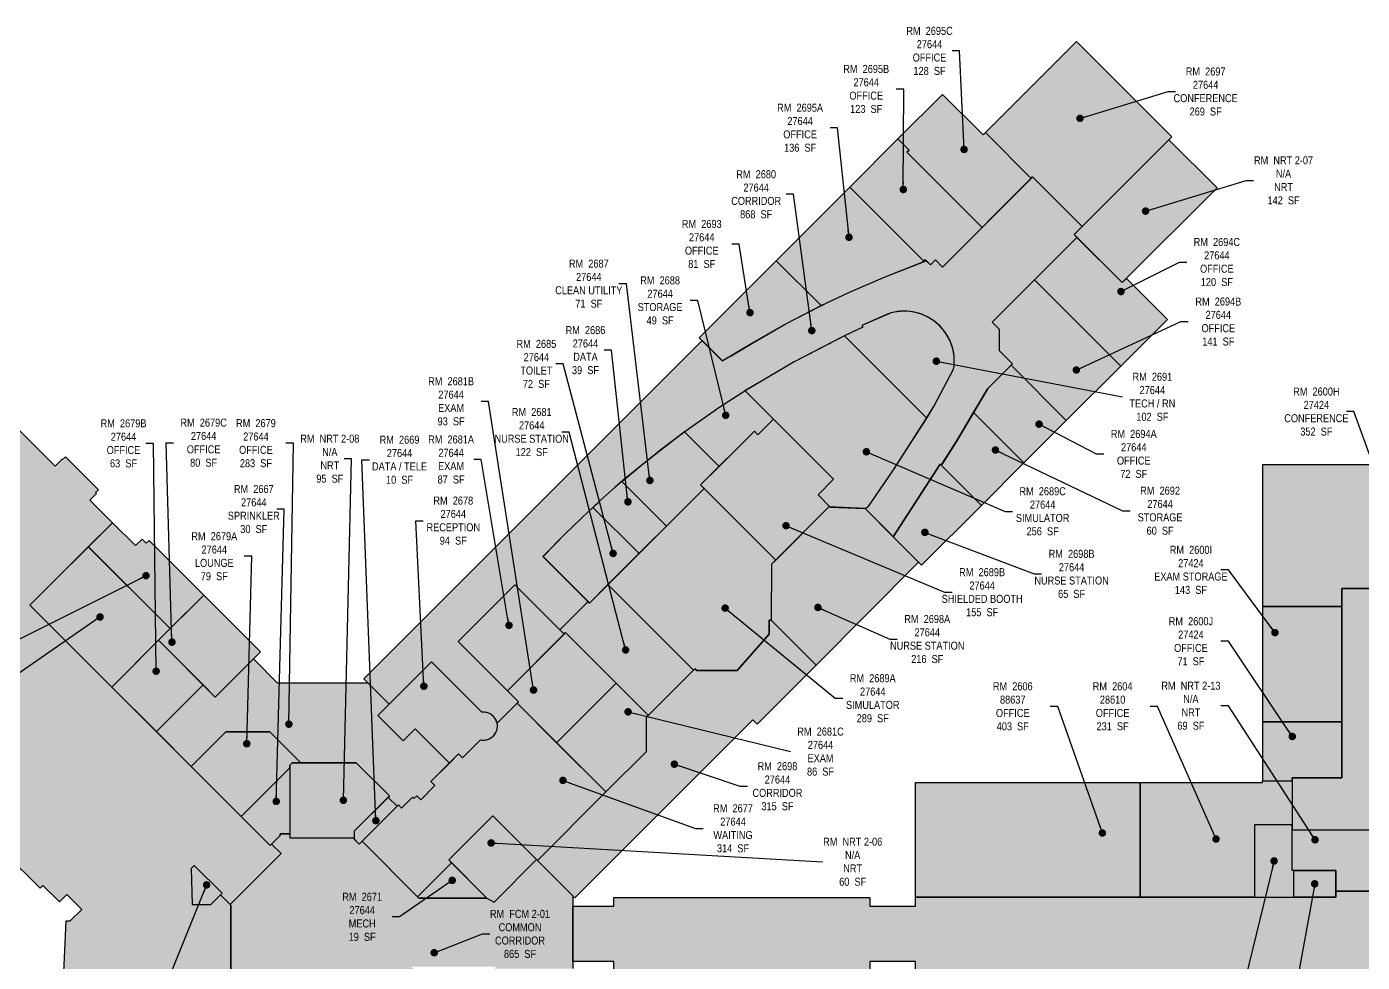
# Model space of a CAD drawing. Header units: inches. Extents: x -4222 to 2607, y 4310 to 7189.
# Drawn here: x -3214 to -1211, y 5786 to 7189 of the extents above; entities that cross this region are included whole.
import ezdxf

# ---------------------------------------------------------------- set-up
doc = ezdxf.new("R2010")
doc.units = ezdxf.units.IN
doc.header["$MEASUREMENT"] = 0
for name, color, linetype in [('0-LABEL', 3, 'Continuous'), ('1-NRT', 200, 'Continuous'), ('1-NRT-PTN', 253, 'Continuous'), ('3-FCM', 190, 'Continuous'), ('3-FCM-PTN', 9, 'Continuous'), ('4-OCC', 6, 'Continuous'), ('4-OCC-PTN', 95, 'Continuous')]:
    doc.layers.add(name, color=color, linetype=linetype)
doc.styles.add('ArialN', font='ARIALN.TTF')
doc.dimstyles.new('AB-120', dxfattribs={"dimscale": 120, "dimtxt": 0.125, "dimasz": 0.09375, "dimexe": 0.0625, "dimexo": 0.125, "dimgap": 0.375, "dimtad": 0, "dimtih": 1, "dimtoh": 1, "dimdec": 4, "dimrnd": 0.0625, "dimzin": 0, "dimdsep": 46, "dimlunit": 4, "dimtxsty": 'ArialN', "dimblk": 'ARCHTICK', "dimcen": 0.09375, "dimclrd": 256, "dimclre": 256, "dimclrt": 256, "dimadec": 0, "dimazin": 0, "dimtfac": 1, "dimtdec": 4, "dimtofl": 0, "dimtmove": 2, "dimatfit": 3, "dimldrblk": 'DOT', "dimfxl": 0, "dimfrac": 2, "dimtolj": 1, "dimtzin": 0, "dimlwd": -1, "dimlwe": -1, "dimarcsym": 0})

# ---------------------------------------------------------------- blocks, each defined once
blk = doc.blocks.new('_ArchTick')
at = {"const_width": 0.15}
blk.add_lwpolyline([(-0.5, -0.5), (0.5, 0.5)], dxfattribs=at)
blk = doc.blocks.new('_Dot')
at = {"lineweight": -2}
blk.add_line((-0.5, 0), (-1, 0), dxfattribs=at)
at = {"const_width": 0.5}
blk.add_lwpolyline([(-0.25, 0, 1), (0.25, 0, 1)], format="xyb", close=True, dxfattribs=at)

msp = doc.modelspace()

# ---------------------------------------------------------------- hatches: boundary and pattern name
at = {"layer": '1-NRT-PTN'}
for points in [[(-1571.3, 6805), (-1429.1, 6947.1), (-1501.3, 7019.2), (-1643.4, 6877.1)], [(-2722.1, 5982.9), (-2669.8, 6035.3), (-2719.6, 6085.1), (-2815.8, 6085.1), (-2819.3, 6081.6), (-2819.3, 5972.4), (-2722.1, 5972.4)], [(-2514.9, 6005.5), (-2581.1, 5939.4), (-2523.8, 5882.2), (-2512.8, 5876.2), (-2449.2, 5939.8)], [(-1182.6, 5892.6), (-1251.2, 5892.6), (-1251.2, 5923.6), (-1316.6, 5923.6), (-1316.6, 5984.3), (-1190.1, 5984.3), (-1190.1, 5935.3), (-1182.6, 5935.3)]]:
    msp.add_hatch(color=256, dxfattribs=at).paths.add_polyline_path(points)
at = {"layer": '3-FCM-PTN'}
msp.add_hatch(color=256, dxfattribs=at).paths.add_polyline_path([(-2394.8, 5776.5), (-2512.5, 5776.5), (-2509.5, 5779.5), (-2637.4, 5779.5), (-2596.8, 5738.9), (-2611.6, 5724), (-2528.5, 5640.8), (-2600.6, 5568.7), (-2677.1, 5645.2), (-2675, 5647.3), (-2729.4, 5701.8), (-2845.3, 5701.8), (-2845.3, 5440.2), (-2907.6, 5502.5), (-2907.6, 5871.5), (-2908.7, 5872.6), (-2832.3, 5948.9), (-2846.5, 5963.2), (-2833.8, 5975.9), (-2833.8, 5978.4), (-2819.3, 5978.4), (-2819.3, 5972.4), (-2724.4, 5972.4), (-2715.1, 5963.2), (-2710.9, 5967.4), (-2625.7, 5882.2), (-2523.8, 5882.2), (-2512.8, 5876.2), (-2449.2, 5939.8), (-2394.8, 5885.4), (-2394.8, 5869.9), (-2394.8, 5786.9)])
h = msp.add_hatch(color=256, dxfattribs=at)
edge = h.paths.add_edge_path()
edge.add_line((-2394.8, 5869.9), (-2333.3, 5869.9))
edge.add_line((-2333.3, 5869.9), (-2333.3, 5882.9))
edge.add_line((-2333.3, 5882.9), (-1949.8, 5882.9))
edge.add_line((-1949.8, 5882.9), (-1949.8, 5869.9))
edge.add_line((-1949.8, 5869.9), (-1881.4, 5869.9))
edge.add_line((-1881.4, 5869.9), (-1881.4, 5883.4))
edge.add_line((-1881.4, 5883.4), (-1251.2, 5883.4))
edge.add_line((-1251.2, 5883.4), (-1251.2, 5892.6))
edge.add_line((-1251.2, 5892.6), (-1182.6, 5892.6))
edge.add_line((-1182.6, 5892.6), (-1182.6, 5883.4))
edge.add_line((-1182.6, 5883.4), (-1185.3, 5883.4))
edge.add_line((-1185.3, 5883.4), (-1185.3, 5782.5))
edge.add_line((-1185.3, 5782.5), (-1185.3, 5529.5))
edge.add_line((-1185.3, 5529.5), (-1190.3, 5529.5))
edge.add_line((-1190.3, 5529.5), (-1190.3, 5332.5))
edge.add_line((-1190.3, 5332.5), (-583.8, 5332.5))
edge.add_line((-583.8, 5332.5), (-583.8, 5225.5))
edge.add_line((-583.8, 5225.5), (-589.8, 5225.5))
edge.add_line((-589.8, 5225.5), (-589.8, 5222.5))
edge.add_line((-589.8, 5222.5), (-643.8, 5222.5))
edge.add_line((-643.8, 5222.5), (-643.8, 5212.5))
edge.add_line((-643.8, 5212.5), (-1286.3, 5212.5))
edge.add_line((-1286.3, 5212.5), (-1286.3, 5528.2))
edge.add_line((-1286.3, 5528.2), (-1291.3, 5528.2))
edge.add_line((-1291.3, 5528.2), (-1291.3, 5755.4))
edge.add_arc((-1313.8, 5751.6), 22.8, 9.5216, 91.3591)
edge.add_line((-1314.3, 5774.4), (-1881.4, 5774.4))
edge.add_line((-1881.4, 5774.4), (-1881.4, 5786.9))
edge.add_line((-1881.4, 5786.9), (-1949.8, 5786.9))
edge.add_line((-1949.8, 5786.9), (-1949.8, 5773.9))
edge.add_line((-1949.8, 5773.9), (-2333.3, 5773.9))
edge.add_line((-2333.3, 5773.9), (-2333.3, 5786.9))
edge.add_line((-2333.3, 5786.9), (-2394.8, 5786.9))
edge.add_line((-2394.8, 5786.9), (-2394.8, 5869.9))
at = {"layer": '4-OCC-PTN'}
for color, points in [(15, [(-1776.3, 7029.8), (-1707.7, 6961.2), (-1705.6, 6963.3), (-1631.4, 6889.1), (-1497, 7023.5), (-1639.9, 7166.3)]), (15, [(-1707.7, 6961.2), (-1776.3, 7029.8), (-1779.9, 7026.3), (-1840.7, 7087.1), (-1907.5, 7020.3), (-1890.9, 7003.7), (-1894.1, 7000.5), (-1781.3, 6887.7)]), (15, [(-1781.3, 6887.7), (-1894.1, 7000.5), (-1890.9, 7003.7), (-1907.5, 7020.3), (-1979.6, 6948.1), (-1869, 6837.5), (-1866.9, 6839.7), (-1858.7, 6831.5), (-1851.3, 6838.9), (-1840.7, 6828.3)]), (15, [(-1705.6, 6963.3), (-1840.7, 6828.3), (-1851.3, 6838.9), (-1858.7, 6831.5), (-1865, 6837.8), (-1926.7, 6813.7), (-1981.3, 6789.9), (-2013.9, 6774.5), (-2019.6, 6771.8), (-2025.3, 6769), (-2076.6, 6742.5), (-2126.8, 6714.1), (-2170.9, 6687.6), (-2201.3, 6718), (-2708.3, 6211), (-2670.4, 6173.1), (-2607.1, 6236.4), (-2531.5, 6160.8, -0.388664), (-2508.5, 6144.2), (-2476.3, 6176.4), (-2566.9, 6266.9), (-2482, 6351.7), (-2414.5, 6284.2), (-2372, 6326.6), (-2439.5, 6394.1), (-2406.2, 6428.6), (-2371.6, 6461.9), (-2358.2, 6473.9), (-2354, 6478.2), (-2331.5, 6498.1), (-2319.3, 6508.6), (-2263.1, 6554.4), (-2232.2, 6577.7), (-2230.1, 6579.2), (-2225.2, 6582.8), (-2174.4, 6618.2), (-2134, 6644.3), (-2063.3, 6685.9), (-1990.6, 6723.6), (-1984.8, 6726.4), (-1960.3, 6737.9), (-1961.6, 6740.6), (-1917.9, 6759.4, -0.546783), (-1824, 6674.9), (-1853.1, 6620.1), (-1866, 6599), (-1914, 6524.3), (-1941, 6484.6), (-1952, 6468.8), (-1956.9, 6466), (-1914.7, 6423.8), (-1844, 6532.5), (-1842.6, 6531.1), (-1840.9, 6533.7), (-1819.4, 6567.9), (-1772.7, 6646.3), (-1735.9, 6683.2), (-1756, 6703.3), (-1755.8, 6735), (-1766.4, 6745.6), (-1639.1, 6872.8), (-1643.4, 6877.1), (-1631.4, 6889.1)]), (15, [(-1979.6, 6948.1), (-2087.8, 6840), (-2089.9, 6837.8), (-2022.5, 6770.4), (-1981.3, 6789.9), (-1926.7, 6813.7), (-1871.1, 6835.4), (-1869, 6837.5)]), (15, [(-1639.1, 6872.8), (-1702.8, 6809.2), (-1573.4, 6679.8), (-1503.4, 6749.8), (-1564.9, 6811.3), (-1571.3, 6805)]), (15, [(-2022.5, 6770.4), (-2089.9, 6837.8), (-2205.5, 6722.2), (-2170.7, 6687.4), (-2157.5, 6695.3), (-2126.6, 6713.7), (-2076.6, 6742.5)]), (15, [(-1573.4, 6679.8), (-1702.8, 6809.2), (-1766.4, 6745.6), (-1755.8, 6735), (-1756, 6703.3), (-1735.9, 6683.2), (-1738, 6681.1), (-1655.1, 6598.1)]), (15, [(-1987.7, 6725), (-2026.9, 6704.8), (-2063.3, 6685.9), (-2098.7, 6665.1), (-2137, 6643.1), (-2094.2, 6600.3), (-2007.2, 6513.3), (-2004, 6510.1), (-2027.3, 6486.8), (-2009, 6468.4), (-1956.9, 6466), (-1952, 6468.8), (-1941, 6484.6), (-1914, 6524.3), (-1864.4, 6601.7)]), (15, [(-1738, 6681.1), (-1655.1, 6598.1), (-1716.6, 6536.6), (-1718.7, 6534.5), (-1794.3, 6610.1), (-1772.7, 6646.3), (-1769.8, 6649.2)]), (15, [(-2136.6, 6642.7), (-2144.1, 6637.7), (-2174.4, 6618.2), (-2225.2, 6582.8), (-2227.6, 6581), (-2175.8, 6529.2), (-2122.8, 6582.2), (-2117.5, 6576.9), (-2094.2, 6600.3)]), (15, [(-1794.3, 6610.1), (-1718.7, 6534.5), (-1782.3, 6470.8), (-1842.6, 6531.1), (-1819.2, 6567.7)]), (15, [(-2027.3, 6486.8), (-2009, 6468.4), (-2011.3, 6468.5), (-2090.8, 6389), (-2203.4, 6501.6), (-2122.8, 6582.2), (-2117.5, 6576.9), (-2094.2, 6600.3), (-2004, 6510.1)]), (15, [(-2254.7, 6439.8), (-2321.6, 6506.7), (-2291.5, 6531.8), (-2263.1, 6554.4), (-2234.6, 6576.3), (-2227.6, 6581), (-2175.8, 6529.2), (-2203.4, 6501.6), (-2198.1, 6496.3)]), (15, [(-1844, 6532.5), (-1782.3, 6470.8), (-1872, 6381.1), (-1914.7, 6423.8)]), (23, [(-1104.3, 6531.5), (-1360.8, 6531.5), (-1360.8, 6319.3), (-1241.8, 6319.3), (-1241.8, 6346.5), (-1104.3, 6346.5)]), (15, [(-2364.9, 6467.9), (-2295.7, 6398.7), (-2254.7, 6439.8), (-2321.6, 6506.7), (-2331.5, 6498.1), (-2354, 6478.2)]), (15, [(-2209.3, 6223.2), (-2211.9, 6225.8), (-2214, 6223.7), (-2342.4, 6352.1), (-2198.1, 6496.3), (-2090.8, 6389), (-2097.1, 6382.7), (-2097.6, 6298.7), (-2100.6, 6298.7), (-2100.8, 6277.8), (-2148.6, 6223.6)]), (15, [(-2364.9, 6467.9), (-2295.7, 6398.7), (-2369.9, 6324.5), (-2439.7, 6394.3), (-2406.2, 6428.6), (-2371.6, 6461.9)]), (15, [(-2097.6, 6298.7), (-2030.3, 6231.4), (-1876.5, 6385.6), (-1956.9, 6466), (-2011.3, 6468.5), (-2097.1, 6382.7)]), (15, [(-2482, 6351.7), (-2408.2, 6277.9), (-2493.1, 6193.1), (-2566.9, 6266.9)]), (15, [(-2342.4, 6352.1), (-2369.9, 6324.5), (-2372, 6326.6), (-2414.5, 6284.2), (-2408.2, 6277.9), (-2406.1, 6280.1), (-2330.2, 6204.2), (-2282.2, 6156.2), (-2279.8, 6158), (-2214, 6223.7)]), (15, [(-2863.1, 6251.3), (-2948.4, 6336.5), (-3016.2, 6268.6), (-2931, 6183.4)]), (23, [(-1241.8, 6346.5), (-1241.8, 6062.5), (-1316.6, 6062.5), (-1316.6, 5984.3), (-1190.1, 5984.3), (-1190.1, 5979.3), (-1120.3, 5979.3), (-1120.3, 5966.6), (-1095.9, 5966.6), (-1095.9, 5891), (-1003.3, 5891), (-1003.3, 6346.5)]), (23, [(-1241.8, 6319.3), (-1360.8, 6319.3), (-1360.8, 6146.3), (-1241.8, 6146.3)]), (15, [(-2448.1, 5938.7), (-2345.5, 6041.3), (-2284.7, 6102.1), (-2284.7, 6154.4), (-2279.8, 6158), (-2211.9, 6225.8), (-2209.3, 6223.2), (-2148.6, 6223.6), (-2100.8, 6277.8), (-2100.6, 6298.7), (-2097.6, 6298.7), (-2030.3, 6231.4), (-2118.6, 6143.1), (-2124.9, 6149.5), (-2391.9, 5882.5)]), (15, [(-3016.2, 6268.6), (-2949.4, 6201.8), (-3019.4, 6131.8), (-3086.3, 6198.6)]), (15, [(-2406.1, 6280.1), (-2330.2, 6204.2), (-2419.3, 6115.1), (-2478.5, 6174.2), (-2476.3, 6176.4), (-2493.1, 6193.1)]), (15, [(-2670.4, 6173.1), (-2701.9, 6204.6), (-2810.2, 6204.6), (-2837.7, 6204.6), (-2873.8, 6240.7), (-2931, 6183.4), (-2949.4, 6201.8), (-3019.4, 6131.8), (-2967.1, 6079.5), (-2915.2, 6131.4), (-2865.7, 6131.6), (-2849.3, 6131.4), (-2803, 6085.1), (-2719.6, 6085.1), (-2669.8, 6035.3), (-2671.9, 6033.1), (-2658.5, 6019.8), (-2656.4, 6021.9), (-2651.7, 6017.2), (-2635.5, 6033.5), (-2633.3, 6031.4), (-2629.1, 6035.6), (-2623.1, 6029.6), (-2601.9, 6050.8), (-2607.9, 6056.8), (-2580.1, 6084.6), (-2631.3, 6135.8), (-2649.2, 6117.9), (-2687.3, 6156.1)]), (15, [(-2284.7, 6154.4), (-2282.2, 6156.2), (-2330.2, 6204.2), (-2419.3, 6115.1), (-2345.5, 6041.3), (-2284.7, 6102.1)]), (15, [(-2849.3, 6131.4), (-2865.7, 6131.6), (-2915.2, 6131.4), (-2967.1, 6079.5), (-2892.1, 6004.5), (-2819.3, 6077.4), (-2819.3, 6081.6), (-2815.8, 6085.1), (-2803, 6085.1)]), (23, [(-1360.8, 6058.1), (-1316.6, 6058.1), (-1316.6, 6062.5), (-1241.8, 6062.5), (-1241.8, 6129.8), (-1241.8, 6137.5), (-1241.8, 6146.3), (-1360.8, 6146.3)]), (15, [(-2819.3, 6077.4), (-2819.3, 5978.4), (-2833.8, 5978.4), (-2833.8, 5975.9), (-2848.7, 5961), (-2892.1, 6004.5)]), (163, [(-1881.4, 6055.5), (-1544.6, 6055.5), (-1544.6, 5883.4), (-1881.4, 5883.4)]), (31, [(-1375.6, 5883.4), (-1544.6, 5883.4), (-1544.6, 6055.5), (-1360.8, 6055.5), (-1360.8, 6058.1), (-1316.6, 6058.1), (-1316.6, 5996.1), (-1316.6, 5992.1), (-1373.1, 5992.1), (-1373.1, 5883.4)]), (15, [(-2671.9, 6033.1), (-2658.5, 6019.8), (-2715.1, 5963.2), (-2722.1, 5970.1), (-2722.1, 5982.9)]), (55, [(-1316.6, 5992.1), (-1373.1, 5992.1), (-1373.1, 5883.4), (-1316.6, 5883.4), (-1314.1, 5883.4), (-1314.1, 5923.6), (-1316.6, 5923.6)]), (15, [(-2576.8, 5935.2), (-2523.8, 5882.2), (-2625.7, 5882.2), (-2627.7, 5884.2)]), (62, [(-1314.1, 5923.6), (-1251.2, 5923.6), (-1251.2, 5883.4), (-1314.1, 5883.4)])]:
    msp.add_hatch(color=color, dxfattribs=at).paths.add_polyline_path(points)
h = msp.add_hatch(color=91, dxfattribs=at)
h.dxf.hatch_style = 1
h.paths.add_polyline_path([(-3816.9, 6925), (-3814.8, 6927.2), (-3661.2, 6773.5), (-3538.5, 6896.2), (-3536.4, 6894.1), (-3525.4, 6905.1), (-3521.1, 6900.7), (-3516.8, 6905), (-3482.9, 6871), (-3487.1, 6866.8), (-3486.2, 6865.8), (-3496.8, 6855.2), (-3419.3, 6777.8), (-3408.7, 6788.4), (-3408, 6787.7), (-3403.8, 6791.9), (-3352.9, 6741), (-3357.1, 6736.8), (-3356.1, 6735.7), (-3366.7, 6725.1), (-3295.3, 6653.8), (-3284.7, 6664.4), (-3281.5, 6661.1), (-3277.2, 6665.4), (-3230.5, 6618.7), (-3234.6, 6614.2), (-3231.7, 6611.3), (-3242.3, 6600.7), (-3171.2, 6529.7), (-3160.6, 6540.3), (-3159.9, 6539.6), (-3155.7, 6543.8), (-3106.2, 6494.3), (-3110.4, 6490.1), (-3109, 6488.7), (-3118.9, 6478.8), (-3085, 6444.9), (-3208.9, 6321.3), (-2848.7, 5961), (-2846.5, 5963.2), (-2832.3, 5948.9), (-2908.7, 5872.6), (-2923.2, 5887.1), (-2920.8, 5889.4), (-2962.6, 5931.2), (-2967.2, 5926.5), (-2965.5, 5872.5), (-2937.7, 5872.5), (-2923.2, 5887), (-2907.6, 5871.5), (-2907.6, 5635.8), (-3019.4, 5632.7), (-3044.5, 5657.7), (-3053.7, 5648.5), (-3137.4, 5732.2), (-3125.4, 5744.3), (-3152.1, 5771.1), (-3158.1, 5771.3), (-3154.7, 5847.8), (-3148.4, 5847.8), (-3131.1, 5865.1), (-3153.5, 5887.6), (-3164.8, 5876.3), (-3189.6, 5901), (-3193.8, 5896.8), (-3246, 5948.9), (-3241.7, 5953.2), (-3272.1, 5983.6), (-3264.7, 5991), (-3279.6, 6005.9), (-3280.3, 6005.2), (-3287.2, 6012), (-3291, 6008.1), (-3307.1, 6024.2), (-3310, 6021.4), (-3312.2, 6023.7), (-3316.3, 6019.3), (-3339.7, 6042.6), (-3335.4, 6046.9), (-3365.6, 6077.1), (-3357.5, 6085.2), (-3410.4, 6138.1), (-3422.7, 6125.7), (-3509.7, 6212.7), (-3497.3, 6225.1), (-3550.9, 6278.6), (-3559, 6270.5), (-3566.5, 6277.9), (-3570.7, 6273.7), (-3611.4, 6314.3), (-3607.1, 6318.6), (-3640.4, 6351.8), (-3631.9, 6360.3), (-3675.3, 6403.7), (-3688, 6391), (-3740.7, 6443.6), (-3727.9, 6456.4), (-3806.1, 6534.5), (-3814.6, 6526), (-3814.9, 6526.4), (-3819.2, 6522.1), (-3858.4, 6561.4), (-3854.2, 6565.6), (-3855.2, 6566.7), (-3844.3, 6577.6), (-3846.6, 6579.9), (-3729.2, 6697.3), (-3895.1, 6863.2), (-3876.7, 6881.6), (-3999.4, 7004.3), (-4018.1, 6985.5), (-4029.1, 6996.5), (-3958.7, 7066.9)])
h = msp.add_hatch(color=15, dxfattribs=at)
edge = h.paths.add_edge_path()
edge.add_line((-1987.7, 6725), (-1864.4, 6601.7))
edge.add_line((-1864.4, 6601.7), (-1853.1, 6620.1))
edge.add_line((-1853.1, 6620.1), (-1838.6, 6647.5))
edge.add_line((-1838.6, 6647.5), (-1824, 6674.9))
edge.add_arc((-1898, 6687.1), 75, 350.6597, 468.8671)
edge.add_line((-1922.3, 6758), (-1961.5, 6740.7))
edge.add_line((-1961.5, 6740.7), (-1960.3, 6737.9))
edge.add_line((-1960.3, 6737.9), (-1987.7, 6725))
h = msp.add_hatch(color=91, dxfattribs=at)
h.dxf.hatch_style = 1
h.paths.add_polyline_path([(-3121.4, 6408.7), (-3085, 6444.9), (-3050.8, 6410.6), (-3040.9, 6420.5), (-3034.6, 6414.3), (-3030.4, 6418.5), (-2948.4, 6336.5), (-2998.8, 6286.1), (-3121.3, 6408.6)])
h = msp.add_hatch(color=91, dxfattribs=at)
h.dxf.hatch_style = 1
h.paths.add_polyline_path([(-3208.9, 6321.3), (-3086.3, 6198.6), (-2998.8, 6286.1), (-3121.4, 6408.7)])
h = msp.add_hatch(color=15, dxfattribs=at)
edge = h.paths.add_edge_path()
edge.add_line((-2631.3, 6135.8), (-2580.1, 6084.6))
edge.add_line((-2580.1, 6084.6), (-2566.2, 6098.6))
edge.add_line((-2566.2, 6098.6), (-2560.2, 6092.5))
edge.add_line((-2560.2, 6092.5), (-2533.3, 6119.4))
edge.add_arc((-2529, 6139.9), 21, 258.2038, 456.7534)
edge.add_line((-2531.5, 6160.8), (-2607.1, 6236.4))
edge.add_line((-2607.1, 6236.4), (-2687.3, 6156.1))
edge.add_line((-2687.3, 6156.1), (-2649.2, 6117.9))
edge.add_line((-2649.2, 6117.9), (-2631.3, 6135.8))
h = msp.add_hatch(color=15, dxfattribs=at)
edge = h.paths.add_edge_path()
edge.add_line((-2478.5, 6174.2), (-2345.5, 6041.3))
edge.add_line((-2345.5, 6041.3), (-2448.1, 5938.7))
edge.add_line((-2448.1, 5938.7), (-2514.9, 6005.5))
edge.add_line((-2514.9, 6005.5), (-2581.1, 5939.4))
edge.add_line((-2581.1, 5939.4), (-2576.8, 5935.2))
edge.add_line((-2576.8, 5935.2), (-2627.7, 5884.2))
edge.add_line((-2627.7, 5884.2), (-2710.9, 5967.4))
edge.add_line((-2710.9, 5967.4), (-2656.4, 6021.9))
edge.add_line((-2656.4, 6021.9), (-2651.7, 6017.2))
edge.add_line((-2651.7, 6017.2), (-2635.5, 6033.5))
edge.add_line((-2635.5, 6033.5), (-2633.3, 6031.4))
edge.add_line((-2633.3, 6031.4), (-2629.1, 6035.6))
edge.add_line((-2629.1, 6035.6), (-2623.1, 6029.6))
edge.add_line((-2623.1, 6029.6), (-2601.9, 6050.8))
edge.add_line((-2601.9, 6050.8), (-2607.9, 6056.8))
edge.add_line((-2607.9, 6056.8), (-2566.2, 6098.6))
edge.add_line((-2566.2, 6098.6), (-2560.2, 6092.5))
edge.add_line((-2560.2, 6092.5), (-2533.3, 6119.4))
edge.add_arc((-2529, 6139.9), 21, 258.2038, 371.7962)
edge.add_line((-2508.5, 6144.2), (-2478.5, 6174.2))
h = msp.add_hatch(color=91, dxfattribs=at)
h.dxf.hatch_style = 1
h.paths.add_polyline_path([(-2962.6, 5931.2), (-2967.2, 5926.5), (-2965.5, 5872.5), (-2937.7, 5872.5), (-2920.8, 5889.4)])

# ---------------------------------------------------------------- linework, layer by layer
at = {"layer": '1-NRT'}
for points in [[(-1571.3, 6805), (-1429.1, 6947.1), (-1501.3, 7019.2), (-1643.4, 6877.1)], [(-2722.1, 5982.9), (-2669.8, 6035.3), (-2719.6, 6085.1), (-2815.8, 6085.1), (-2819.3, 6081.6), (-2819.3, 5972.4), (-2722.1, 5972.4)], [(-2514.9, 6005.5), (-2581.1, 5939.4), (-2523.8, 5882.2), (-2512.8, 5876.2), (-2449.2, 5939.8)], [(-1182.6, 5892.6), (-1251.2, 5892.6), (-1251.2, 5923.6), (-1316.6, 5923.6), (-1316.6, 5984.3), (-1190.1, 5984.3), (-1190.1, 5935.3), (-1182.6, 5935.3)]]:
    msp.add_lwpolyline(points, close=True, dxfattribs=at)
at = {"layer": '3-FCM'}
msp.add_lwpolyline([(-2907.6, 5502.5), (-2907.6, 5871.5), (-2908.7, 5872.6), (-2832.3, 5948.9), (-2846.5, 5963.2), (-2833.8, 5975.9), (-2833.8, 5978.4), (-2819.3, 5978.4), (-2819.3, 5972.4), (-2724.4, 5972.4), (-2715.1, 5963.2), (-2710.9, 5967.4), (-2625.7, 5882.2), (-2523.8, 5882.2), (-2512.8, 5876.2), (-2449.2, 5939.8), (-2394.8, 5885.4), (-2394.8, 5885.4), (-2394.8, 5869.9), (-2394.8, 5786.9), (-2394.8, 5776.5)], dxfattribs=at)
msp.add_lwpolyline([(-643.8, 5212.5), (-1286.3, 5212.5), (-1286.3, 5528.2), (-1291.3, 5528.2), (-1291.3, 5755.4, 0.373077), (-1314.3, 5774.4), (-1881.4, 5774.4), (-1881.4, 5786.9), (-1949.8, 5786.9), (-1949.8, 5773.9), (-2333.3, 5773.9), (-2333.3, 5786.9), (-2394.8, 5786.9), (-2394.8, 5869.9), (-2333.3, 5869.9), (-2333.3, 5882.9), (-1949.8, 5882.9), (-1949.8, 5869.9), (-1881.4, 5869.9), (-1881.4, 5883.4), (-1881.4, 5883.4), (-1251.2, 5883.4), (-1251.2, 5892.6), (-1182.6, 5892.6)], format="xyb", dxfattribs=at)
at = {"layer": '4-OCC'}
msp.add_line((-1852.4, 6519.7), (-1844, 6532.5), dxfattribs=at)
for points in [[(-1776.3, 7029.8), (-1776.3, 7029.8), (-1707.7, 6961.2), (-1705.6, 6963.3), (-1631.4, 6889.1), (-1497, 7023.5), (-1639.9, 7166.3)], [(-1987.7, 6725), (-2026.9, 6704.8), (-2063.3, 6685.9), (-2098.7, 6665.1), (-2137, 6643.1), (-2094.2, 6600.3), (-2007.2, 6513.3), (-2004, 6510.1), (-2004, 6510.1), (-2027.3, 6486.8), (-2027.3, 6486.8), (-2009, 6468.4), (-2009, 6468.4), (-1956.9, 6466), (-1952, 6468.8), (-1941, 6484.6), (-1914, 6524.3), (-1864.4, 6601.7)], [(-2027.3, 6486.8), (-2009, 6468.4), (-2011.3, 6468.5), (-2090.8, 6389), (-2090.8, 6389), (-2203.4, 6501.6), (-2203.4, 6501.6), (-2122.8, 6582.2), (-2117.5, 6576.9), (-2094.2, 6600.3), (-2004, 6510.1)], [(-1844, 6532.5), (-1782.3, 6470.8), (-1872, 6381.1), (-1914.7, 6423.8), (-1844, 6532.5)], [(-2364.9, 6467.9), (-2295.7, 6398.7), (-2295.7, 6398.7), (-2254.7, 6439.8), (-2321.6, 6506.7), (-2321.6, 6506.7), (-2331.5, 6498.1), (-2354, 6478.2)], [(-2209.3, 6223.2), (-2211.9, 6225.8), (-2214, 6223.7), (-2342.4, 6352.1), (-2198.1, 6496.3), (-2090.8, 6389), (-2097.1, 6382.7), (-2097.6, 6298.7), (-2100.6, 6298.7), (-2100.8, 6277.8), (-2148.6, 6223.6)], [(-3121.4, 6408.7), (-3085, 6444.9), (-3050.8, 6410.6), (-3040.9, 6420.5), (-3034.6, 6414.3), (-3030.4, 6418.5), (-2948.4, 6336.5), (-2998.8, 6286.1), (-3121.3, 6408.6)], [(-3208.9, 6321.3), (-3086.3, 6198.6), (-2998.8, 6286.1), (-3121.4, 6408.7), (-3208.9, 6321.3), (-3208.9, 6321.3)], [(-1241.8, 6346.5), (-1241.8, 6062.5), (-1316.6, 6062.5), (-1316.6, 5984.3), (-1190.1, 5984.3), (-1190.1, 5979.3), (-1120.3, 5979.3), (-1120.3, 5966.6), (-1095.9, 5966.6), (-1095.9, 5891), (-1003.3, 5891), (-1003.3, 6346.5)], [(-2448.1, 5938.7), (-2345.5, 6041.3), (-2345.5, 6041.3), (-2284.7, 6102.1), (-2284.7, 6154.4), (-2279.8, 6158), (-2211.9, 6225.8), (-2209.3, 6223.2), (-2148.6, 6223.6), (-2148.6, 6223.6), (-2100.8, 6277.8), (-2100.6, 6298.7), (-2097.6, 6298.7), (-2030.3, 6231.4), (-2118.6, 6143.1), (-2124.9, 6149.5), (-2391.9, 5882.5)], [(-2670.4, 6173.1), (-2701.9, 6204.6), (-2701.9, 6204.6), (-2810.2, 6204.6), (-2837.7, 6204.6), (-2873.8, 6240.7), (-2931, 6183.4), (-2949.4, 6201.8), (-3019.4, 6131.8), (-2967.1, 6079.5), (-2967.1, 6079.5), (-2967.1, 6079.5), (-2915.2, 6131.4), (-2865.7, 6131.6), (-2849.3, 6131.4), (-2849.3, 6131.4), (-2803, 6085.1), (-2719.6, 6085.1), (-2669.8, 6035.3), (-2671.9, 6033.1), (-2658.5, 6019.8), (-2656.4, 6021.9), (-2651.7, 6017.2), (-2635.5, 6033.5), (-2633.3, 6031.4), (-2629.1, 6035.6), (-2623.1, 6029.6), (-2601.9, 6050.8), (-2607.9, 6056.8), (-2580.1, 6084.6), (-2631.3, 6135.8), (-2649.2, 6117.9), (-2687.3, 6156.1)], [(-2284.7, 6154.4), (-2282.2, 6156.2), (-2330.2, 6204.2), (-2419.3, 6115.1), (-2345.5, 6041.3), (-2284.7, 6102.1), (-2284.7, 6154.4)], [(-1360.8, 6058.1), (-1360.8, 6058.1), (-1316.6, 6058.1), (-1316.6, 6062.5), (-1241.8, 6062.5), (-1241.8, 6129.8), (-1241.8, 6137.5), (-1241.8, 6146.3), (-1360.8, 6146.3)], [(-2819.3, 6077.4), (-2819.3, 5978.4), (-2833.8, 5978.4), (-2833.8, 5975.9), (-2848.7, 5961), (-2892.1, 6004.5)], [(-1375.6, 5883.4), (-1544.6, 5883.4), (-1544.6, 6055.5), (-1360.8, 6055.5), (-1360.8, 6058.1), (-1316.6, 6058.1), (-1316.6, 6058.1), (-1316.6, 5996.1), (-1316.6, 5992.1), (-1316.6, 5992.1), (-1373.1, 5992.1), (-1373.1, 5883.4)]]:
    msp.add_lwpolyline(points, close=True, dxfattribs=at)
for points in [[(-1707.7, 6961.2), (-1776.3, 7029.8), (-1779.9, 7026.3), (-1840.7, 7087.1), (-1907.5, 7020.3), (-1907.5, 7020.3), (-1890.9, 7003.7), (-1890.9, 7003.7), (-1890.9, 7003.7), (-1894.1, 7000.5), (-1781.3, 6887.7), (-1707.7, 6961.2)], [(-1781.3, 6887.7), (-1894.1, 7000.5), (-1890.9, 7003.7), (-1907.5, 7020.3), (-1979.6, 6948.1), (-1979.6, 6948.1), (-1869, 6837.5), (-1866.9, 6839.7), (-1858.7, 6831.5), (-1851.3, 6838.9), (-1840.7, 6828.3), (-1781.3, 6887.7)], [(-1979.6, 6948.1), (-2087.8, 6840), (-2089.9, 6837.8), (-2022.5, 6770.4), (-1981.3, 6789.9), (-1926.7, 6813.7), (-1871.1, 6835.4), (-1869, 6837.5), (-1979.6, 6948.1)], [(-1639.1, 6872.8), (-1702.8, 6809.2), (-1702.8, 6809.2), (-1573.4, 6679.8), (-1503.4, 6749.8), (-1564.9, 6811.3), (-1571.3, 6805), (-1639.1, 6872.8)], [(-2022.5, 6770.4), (-2089.9, 6837.8), (-2205.5, 6722.2), (-2170.7, 6687.4), (-2157.5, 6695.3), (-2126.6, 6713.7), (-2076.6, 6742.5), (-2022.5, 6770.4)], [(-1573.4, 6679.8), (-1702.8, 6809.2), (-1766.4, 6745.6), (-1755.8, 6735), (-1756, 6703.3), (-1735.9, 6683.2), (-1738, 6681.1), (-1655.1, 6598.1), (-1573.4, 6679.8)], [(-1738, 6681.1), (-1655.1, 6598.1), (-1716.6, 6536.6), (-1718.7, 6534.5), (-1794.3, 6610.1), (-1772.7, 6646.3), (-1769.8, 6649.2), (-1738, 6681.1)], [(-2136.6, 6642.7), (-2144.1, 6637.7), (-2174.4, 6618.2), (-2225.2, 6582.8), (-2227.6, 6581), (-2175.8, 6529.2), (-2122.8, 6582.2), (-2117.5, 6576.9), (-2094.2, 6600.3), (-2136.6, 6642.7)], [(-1794.3, 6610.1), (-1718.7, 6534.5), (-1782.3, 6470.8), (-1842.6, 6531.1), (-1819.2, 6567.7), (-1794.3, 6610.1)], [(-3242.3, 6600.7), (-3171.2, 6529.7), (-3160.6, 6540.3), (-3159.9, 6539.6), (-3155.7, 6543.8), (-3106.2, 6494.3), (-3110.4, 6490.1), (-3109, 6488.7), (-3118.9, 6478.8), (-3085, 6444.9), (-3208.9, 6321.3), (-2848.7, 5961), (-2846.5, 5963.2), (-2832.3, 5948.9), (-2908.7, 5872.6), (-2923.2, 5887.1), (-2920.8, 5889.4), (-2962.6, 5931.2), (-2967.2, 5926.5), (-2965.5, 5872.5), (-2937.7, 5872.5), (-2923.2, 5887), (-2907.6, 5871.5), (-2907.6, 5635.8)], [(-2254.7, 6439.8), (-2321.6, 6506.7), (-2291.5, 6531.8), (-2263.1, 6554.4), (-2234.6, 6576.3), (-2227.6, 6581), (-2175.8, 6529.2), (-2203.4, 6501.6), (-2198.1, 6496.3), (-2254.7, 6439.8)], [(-1104.3, 6531.5), (-1360.8, 6531.5), (-1360.8, 6319.3), (-1241.8, 6319.3), (-1241.8, 6346.5), (-1104.3, 6346.5), (-1104.3, 6531.5)], [(-2364.9, 6467.9), (-2295.7, 6398.7), (-2369.9, 6324.5), (-2439.7, 6394.3), (-2406.2, 6428.6), (-2371.6, 6461.9), (-2364.9, 6467.9)], [(-2097.6, 6298.7), (-2030.3, 6231.4), (-1876.5, 6385.6), (-1876.5, 6385.6), (-1956.9, 6466), (-1956.9, 6466), (-2011.3, 6468.5), (-2097.1, 6382.7), (-2097.6, 6298.7)], [(-2482, 6351.7), (-2408.2, 6277.9), (-2408.2, 6277.9), (-2493.1, 6193.1), (-2566.9, 6266.9), (-2482, 6351.7)], [(-2342.4, 6352.1), (-2369.9, 6324.5), (-2372, 6326.6), (-2414.5, 6284.2), (-2408.2, 6277.9), (-2406.1, 6280.1), (-2330.2, 6204.2), (-2282.2, 6156.2), (-2279.8, 6158), (-2214, 6223.7), (-2342.4, 6352.1)], [(-2863.1, 6251.3), (-2948.4, 6336.5), (-3016.2, 6268.6), (-2931, 6183.4), (-2863.1, 6251.3)], [(-1241.8, 6319.3), (-1360.8, 6319.3), (-1360.8, 6146.3), (-1241.8, 6146.3), (-1241.8, 6319.3)], [(-3016.2, 6268.6), (-2949.4, 6201.8), (-3019.4, 6131.8), (-3086.3, 6198.6), (-3016.2, 6268.6)], [(-2406.1, 6280.1), (-2330.2, 6204.2), (-2419.3, 6115.1), (-2478.5, 6174.2), (-2476.3, 6176.4), (-2493.1, 6193.1), (-2406.1, 6280.1)], [(-2849.3, 6131.4), (-2865.7, 6131.6), (-2915.2, 6131.4), (-2967.1, 6079.5), (-2892.1, 6004.5), (-2819.3, 6077.4), (-2819.3, 6081.6), (-2815.8, 6085.1), (-2803, 6085.1), (-2849.3, 6131.4)], [(-1881.4, 6055.5), (-1544.6, 6055.5), (-1544.6, 5883.4), (-1881.4, 5883.4), (-1881.4, 6055.5)], [(-2671.9, 6033.1), (-2658.5, 6019.8), (-2715.1, 5963.2), (-2722.1, 5970.1), (-2722.1, 5982.9), (-2671.9, 6033.1)], [(-1316.6, 5992.1), (-1373.1, 5992.1), (-1373.1, 5883.4), (-1316.6, 5883.4), (-1314.1, 5883.4), (-1314.1, 5883.4), (-1314.1, 5923.6), (-1316.6, 5923.6), (-1316.6, 5992.1)], [(-3158.1, 5771.3), (-3154.7, 5847.8), (-3148.4, 5847.8), (-3131.1, 5865.1), (-3153.5, 5887.6), (-3164.8, 5876.3), (-3189.6, 5901), (-3193.8, 5896.8), (-3246, 5948.9)], [(-2962.6, 5931.2), (-2967.2, 5926.5), (-2965.5, 5872.5), (-2937.7, 5872.5), (-2920.8, 5889.4), (-2962.6, 5931.2)], [(-2576.8, 5935.2), (-2523.8, 5882.2), (-2625.7, 5882.2), (-2627.7, 5884.2), (-2576.8, 5935.2)], [(-1314.1, 5923.6), (-1251.2, 5923.6), (-1251.2, 5883.4), (-1314.1, 5883.4), (-1314.1, 5923.6)]]:
    msp.add_lwpolyline(points, dxfattribs=at)
for points in [[(-1981.3, 6789.9), (-1926.7, 6813.7), (-1865, 6837.8), (-1858.7, 6831.5), (-1851.3, 6838.9), (-1840.7, 6828.3), (-1705.6, 6963.3), (-1631.4, 6889.1), (-1643.4, 6877.1), (-1639.1, 6872.8), (-1766.4, 6745.6), (-1755.8, 6735), (-1756, 6703.3), (-1735.9, 6683.2), (-1772.7, 6646.3), (-1819.4, 6567.9), (-1840.9, 6533.7), (-1842.6, 6531.1), (-1844, 6532.5), (-1914.7, 6423.8), (-1956.9, 6466), (-1952, 6468.8), (-1941, 6484.6), (-1914, 6524.3), (-1866, 6599), (-1853.1, 6620.1), (-1824, 6674.9, 0.546783), (-1917.9, 6759.4), (-1961.6, 6740.6), (-1960.3, 6737.9), (-1984.8, 6726.4), (-1990.6, 6723.6), (-2063.3, 6685.9), (-2134, 6644.3), (-2174.4, 6618.2), (-2225.2, 6582.8), (-2230.1, 6579.2), (-2232.2, 6577.7), (-2263.1, 6554.4), (-2319.3, 6508.6), (-2331.5, 6498.1), (-2354, 6478.2), (-2358.2, 6473.9), (-2371.6, 6461.9), (-2406.2, 6428.6), (-2439.5, 6394.1), (-2372, 6326.6), (-2414.5, 6284.2), (-2482, 6351.7), (-2566.9, 6266.9), (-2476.3, 6176.4), (-2508.5, 6144.2, 0.388664), (-2531.5, 6160.8), (-2607.1, 6236.4), (-2670.4, 6173.1), (-2708.3, 6211), (-2201.3, 6718), (-2170.9, 6687.6), (-2126.8, 6714.1), (-2076.6, 6742.5), (-2025.3, 6769), (-2019.6, 6771.8), (-2013.9, 6774.5), (-1981.3, 6789.9), (-1981.3, 6789.9)], [(-2631.3, 6135.8), (-2580.1, 6084.6), (-2566.2, 6098.6), (-2560.2, 6092.5), (-2533.3, 6119.4, 1.176551), (-2531.5, 6160.8), (-2607.1, 6236.4), (-2687.3, 6156.1), (-2687.3, 6156.1), (-2649.2, 6117.9), (-2631.3, 6135.8)]]:
    msp.add_lwpolyline(points, format="xyb", dxfattribs=at)
for points in [[(-1987.7, 6725), (-1864.4, 6601.7), (-1853.1, 6620.1), (-1838.6, 6647.5), (-1824, 6674.9, 0.566968), (-1922.3, 6758), (-1961.5, 6740.7), (-1960.3, 6737.9)], [(-2478.5, 6174.2), (-2345.5, 6041.3), (-2448.1, 5938.7), (-2514.9, 6005.5), (-2581.1, 5939.4), (-2576.8, 5935.2), (-2627.7, 5884.2), (-2710.9, 5967.4), (-2656.4, 6021.9), (-2651.7, 6017.2), (-2635.5, 6033.5), (-2633.3, 6031.4), (-2629.1, 6035.6), (-2623.1, 6029.6), (-2601.9, 6050.8), (-2607.9, 6056.8), (-2566.2, 6098.6), (-2560.2, 6092.5), (-2533.3, 6119.4), (-2533.3, 6119.4, 0.540655), (-2508.5, 6144.2)]]:
    msp.add_lwpolyline(points, format="xyb", close=True, dxfattribs=at)

# ---------------------------------------------------------------- texts
at = {"layer": '0-LABEL', "char_height": 12, "attachment_point": 5, "style": 'ArialN'}
for s, insert in [('RM  2695C\\P27644\\POFFICE\\P128  SF', (-1860.2, 7152.3)), ('RM  2695B\\P27644\\POFFICE\\P123  SF', (-1955.1, 7095.2)), ('RM  2697\\P27644\\PCONFERENCE\\P269  SF', (-1446.2, 7091.4)), ('RM  2695A\\P27644\\POFFICE\\P136  SF', (-2054.2, 7037.1)), ('RM  NRT 2-07\\PN/A\\PNRT\\P142  SF', (-1329.4, 6958.2)), ('RM  2680\\P27644\\PCORRIDOR\\P868  SF', (-2120.1, 6937.3)), ('RM  2693\\P27644\\POFFICE\\P81  SF', (-2201.7, 6862.8)), ('RM  2694C\\P27644\\POFFICE\\P120  SF', (-1429.4, 6835.7)), ('RM  2687\\P27644\\PCLEAN UTILITY\\P71  SF', (-2371, 6803.3)), ('RM  2688\\P27644\\PSTORAGE\\P49  SF', (-2264.1, 6778.2)), ('RM  2694B\\P27644\\POFFICE\\P141  SF', (-1427.2, 6746.5)), ('RM  2686\\P27644\\PDATA\\P39  SF', (-2376, 6703.6)), ('RM  2685\\P27644\\PTOILET\\P72  SF', (-2449.6, 6683)), ('RM  2691\\P27644\\PTECH / RN\\P102  SF', (-1526.1, 6633.7)), ('RM  2681B\\P27644\\PEXAM\\P93  SF', (-2577.5, 6626.9)), ('RM  2600H\\P27424\\PCONFERENCE\\P352  SF', (-1280.2, 6611.5)), ('RM  2681\\P27644\\PNURSE STATION\\P122  SF', (-2456.6, 6580.8)), ('RM  2679B\\P27644\\POFFICE\\P63  SF', (-3068.6, 6563.8)), ('RM  2679C\\P27644\\POFFICE\\P80  SF', (-2948.5, 6564.9)), ('RM  2679\\P27644\\POFFICE\\P283  SF', (-2870.1, 6564.1)), ('RM  NRT 2-08\\PN/A\\PNRT\\P95  SF', (-2759.3, 6540.9)), ('RM  2669\\P27644\\PDATA / TELE\\P10  SF', (-2654.8, 6539.3)), ('RM  2681A\\P27644\\PEXAM\\P87  SF', (-2577.5, 6539.7)), ('RM  2694A\\P27644\\POFFICE\\P72  SF', (-1554, 6548)), ('RM  2667\\P27644\\PSPRINKLER\\P30  SF', (-2873.3, 6465.4)), ('RM  2689C\\P27644\\PSIMULATOR\\P256  SF', (-1690.6, 6462)), ('RM  2692\\P27644\\PSTORAGE\\P60  SF', (-1514.5, 6462.9)), ('RM  2678\\P27644\\PRECEPTION\\P94  SF', (-2574.2, 6448)), ('RM  2679A\\P27644\\PLOUNGE\\P79  SF', (-2932.5, 6394.6)), ('RM  2600I\\P27424\\PEXAM STORAGE\\P143  SF', (-1468.3, 6374.2)), ('RM  2698B\\P27644\\PNURSE STATION\\P65  SF', (-1647.2, 6368.2)), ('RM  2689B\\P27644\\PSHIELDED BOOTH\\P155  SF', (-1781.3, 6340.7)), ('RM  2698A\\P27644\\PNURSE STATION\\P216  SF', (-1863.6, 6270.5)), ('RM  2600J\\P27424\\POFFICE\\P71  SF', (-1468.3, 6267.1)), ('RM  2689A\\P27644\\PSIMULATOR\\P289  SF', (-1945.3, 6181.7)), ('RM  2606\\P88637\\POFFICE\\P403  SF', (-1735.4, 6169.6)), ('RM  2604\\P28610\\POFFICE\\P231  SF', (-1585.7, 6169.6)), ('RM  NRT 2-13\\PN/A\\PNRT\\P69  SF', (-1468.3, 6170.5)), ('RM  2681C\\P27644\\PEXAM\\P86  SF', (-2023.6, 6101.7)), ('RM  2698\\P27644\\PCORRIDOR\\P315  SF', (-2088.2, 6049.8)), ('RM  2677\\P27644\\PWAITING\\P314  SF', (-2154.8, 5986.7)), ('RM  NRT 2-06\\PN/A\\PNRT\\P60  SF', (-1975.4, 5936.6)), ('RM  2671\\P27644\\PMECH\\P19  SF', (-2710.8, 5854)), ('RM  FCM 2-01\\PCOMMON\\PCORRIDOR\\P865  SF', (-2474.2, 5828.4))]:
    msp.add_mtext(s, dxfattribs=dict(at, insert=insert))

# ---------------------------------------------------------------- leaders
at = {"layer": '0-LABEL', "annotation_type": 0, "has_hookline": 1}
for points, hookline_direction, text_width in [([(-1808.4, 7004.6), (-1815, 7152.3), (-1826.3, 7152.3)], 1, 67.9), ([(-1899.5, 6944.5), (-1898.9, 7095.2), (-1910.1, 7095.2)], 1, 67), ([(-1634.6, 7051.2), (-1502.4, 7091.4), (-1491.2, 7091.4)], 0, 94.8), ([(-1980.9, 6872.9), (-1998, 7037.1), (-2009.2, 7037.1)], 1, 67.7), ([(-1536.3, 6912.1), (-1385.7, 6958.2), (-1374.4, 6958.2)], 0, 86.9), ([(-2036.7, 6733), (-2063.9, 6937.3), (-2075.1, 6937.3)], 1, 74), ([(-2129.4, 6759.9), (-2145.4, 6862.8), (-2156.7, 6862.8)], 1, 57.9), ([(-1573.2, 6791.5), (-1485.6, 6835.7), (-1474.4, 6835.7)], 0, 67.9), ([(-2279.4, 6508.3), (-2314.7, 6803.3), (-2326, 6803.3)], 1, 100.1), ([(-2165.8, 6606), (-2207.8, 6778.2), (-2219.1, 6778.2)], 1, 65.9), ([(-1640.1, 6673.9), (-1483.5, 6746.5), (-1472.2, 6746.5)], 0, 67), ([(-2312.3, 6476.2), (-2336.9, 6703.6), (-2348.1, 6703.6)], 1, 57.9), ([(-1850, 6687.1), (-1571.1, 6633.7)], 0, 67.2), ([(-2334.6, 6398.9), (-2409.3, 6683), (-2420.6, 6683)], 1, 58), ([(-2453.9, 6194.1), (-2521.2, 6626.9), (-2532.5, 6626.9)], 1, 67), ([(-1161.1, 6438.5), (-1223.9, 6611.5), (-1235.2, 6611.5)], 1, 94.8), ([(-1695.9, 6592.7), (-1610.2, 6548), (-1599, 6548)], 0, 67.7), ([(-2315.8, 6254.1), (-2400.3, 6580.8), (-2411.6, 6580.8)], 1, 109.3), ([(-3019.7, 6222.3), (-3023.9, 6563.8), (-3035.1, 6563.8)], 1, 67), ([(-2996, 6265.9), (-3004.8, 6564.9), (-2993.5, 6564.9)], 0, 67.9), ([(-2820.7, 6142.9), (-2813.8, 6564.1), (-2825.1, 6564.1)], 1, 57.9), ([(-1954.9, 6551.3), (-1746.9, 6462), (-1735.6, 6462)], 0, 79.4), ([(-1761.4, 6553.9), (-1570.8, 6462.9), (-1559.5, 6462.9)], 0, 65.9), ([(-2739, 6028.8), (-2726.7, 6540.9), (-2738, 6540.9)], 1, 86.9), ([(-2690.3, 5998.2), (-2711.1, 6539.3), (-2699.8, 6539.3)], 0, 80.7), ([(-2490.7, 6291), (-2532.4, 6539.7), (-2543.6, 6539.7)], 1, 67.7), ([(-2839.6, 6027.1), (-2827.7, 6465.4), (-2838.9, 6465.4)], 1, 77.1), ([(-2618.3, 6199.7), (-2630.4, 6448), (-2619.2, 6448)], 0, 78), ([(-2075.3, 6440.5), (-1837.5, 6340.7), (-1826.3, 6340.7)], 0, 119.7), ([(-1867.2, 6430.5), (-1703.5, 6368.2), (-1692.2, 6368.2)], 0, 109.3), ([(-2883.8, 6113.6), (-2876.2, 6394.6), (-2887.5, 6394.6)], 1, 67.7), ([(-3034.9, 6365.5), (-3632.3, 6065.9), (-3643.6, 6065.9)], 1, 57.9), ([(-1342.3, 6280.2), (-1412.1, 6374.2), (-1423.3, 6374.2)], 1, 108.2), ([(-3103.8, 6303.6), (-3557.9, 5989.5), (-3569.1, 5989.5)], 1, 73.4), ([(-2166.6, 6316.9), (-2001.6, 6181.7), (-1990.3, 6181.7)], 0, 79.4), ([(-2027.5, 6317.9), (-1919.9, 6270.5), (-1908.6, 6270.5)], 0, 109.3), ([(-1316.3, 6124.5), (-1412.1, 6267.1), (-1423.3, 6267.1)], 1, 64.3), ([(-1601, 5979.7), (-1667.9, 6169.6), (-1679.1, 6169.6)], 1, 57.9), ([(-1430.6, 5970.7), (-1518.2, 6169.6), (-1529.4, 6169.6)], 1, 57.9), ([(-1282.2, 5969.6), (-1412.1, 6170.5), (-1423.3, 6170.5)], 1, 86.9), ([(-2312.1, 6161.4), (-2068.6, 6101.7)], 0, 67.9), ([(-2242.7, 6082.9), (-2144.5, 6049.8), (-2133.2, 6049.8)], 0, 74), ([(-2409.8, 6058.6), (-2211.1, 5986.7), (-2199.8, 5986.7)], 0, 57.9), ([(-2517.5, 5964.8), (-2020.4, 5936.6)], 0, 86.9), ([(-1343.6, 5937.8), (-1484.4, 5363), (-1495.7, 5363)], 1, 67.7), ([(-2944, 5901.9), (-3099.8, 5519.1), (-3111, 5519.1)], 1, 80.7), ([(-2575.8, 5908.7), (-2654.6, 5854), (-2665.8, 5854)], 1, 56), ([(-1282.7, 5903.5), (-1361.6, 5467.1), (-1372.8, 5467.1)], 1, 57.8), ([(-2602.8, 5800.2), (-2530.4, 5828.4), (-2519.2, 5828.4)], 0, 86.5)]:
    msp.add_leader(points, dimstyle='AB-120', dxfattribs=dict(at, hookline_direction=hookline_direction, text_width=text_width))

doc.saveas('drawing.dxf')
